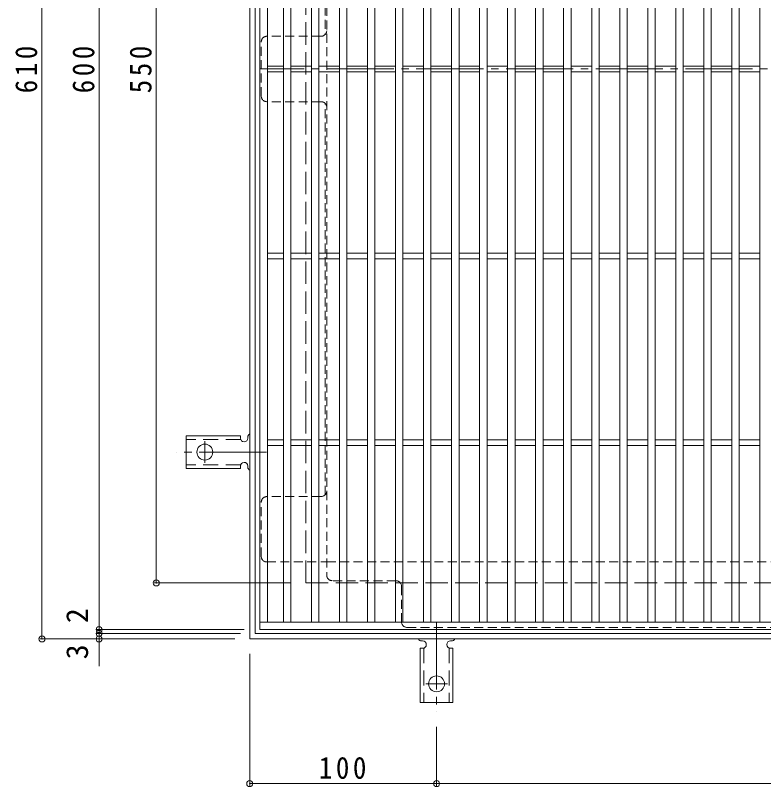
# Model space of a CAD drawing. Units: millimetres at full size, sheet at 1:4; some dimension numbers follow another scale. Extents: x -932 to 1022, y -779 to 757.
# Drawn here: x -927.7 to -527.3, y -59.4 to 353.3 of the extents above; entities that cross this region are included whole.
import ezdxf
from ezdxf.enums import TextEntityAlignment as Align

# ---------------------------------------------------------------- set-up
doc = ezdxf.new("R2010")
doc.units = ezdxf.units.MM
doc.header["$LTSCALE"] = 4
doc.header["$PDMODE"] = 32
doc.header["$PDSIZE"] = 3.2
for name, pattern in [('CHAIN2', [12, 9, -1, 1, -1]), ('DASHED1', [1.8, 1.2, -0.6]), ('DASHED2', [3, 2, -1]), ('DASHED3', [4, 3, -1])]:
    doc.linetypes.add(name, pattern=pattern)
for name, color, linetype, lineweight in [('A-1_躯体', 3, 'Continuous', 9), ('A-2_仕上', 3, 'Continuous', 9), ('A-4_その他', 7, 'Continuous', 9), ('A-7_ハッチ', 2, 'Continuous', 9), ('A-A_ﾊｯﾁ-ﾜｸ', 3, 'Continuous', 9)]:
    doc.layers.add(name, color=color, linetype=linetype, lineweight=lineweight)
doc.styles.add('ＭＳ ゴシック', font='')
doc.styles.get('ＭＳ ゴシック').set_extended_font_data('MS Gothic')

msp = doc.modelspace()

# ---------------------------------------------------------------- linework, layer by layer
at = {"layer": 'A-1_躯体', "color": 2}
for p, q in [((-802.292, 19.615), (-802.292, 629.615)), ((-799.292, 22.615), (-799.292, 626.615)), ((-195.292, 22.615), (-799.292, 22.615)), ((-192.292, 19.615), (-802.292, 19.615))]:
    msp.add_line(p, q, dxfattribs=at)
at = {"layer": 'A-1_躯体', "color": 2, "linetype": 'DASHED3'}
for q in [(-772.292, 599.615), (-222.292, 49.615)]:
    msp.add_line((-772.292, 49.615), q, dxfattribs=at)
at = {"layer": 'A-2_仕上'}
for p, q in [((-796.792, 24.615), (-796.792, 624.615)), ((-792.792, 28.615), (-792.792, 620.615)), ((-784.291, 28.615), (-784.291, 620.615)), ((-780.291, 28.615), (-780.291, 620.615)), ((-769.291, 28.615), (-769.291, 620.615)), ((-765.291, 620.615), (-765.291, 28.615)), ((-754.291, 620.615), (-754.291, 28.615)), ((-750.291, 620.615), (-750.291, 28.615)), ((-739.291, 620.615), (-739.291, 28.615)), ((-735.291, 620.615), (-735.291, 28.615)), ((-724.291, 620.615), (-724.291, 28.615)), ((-720.291, 620.615), (-720.291, 28.615)), ((-709.291, 28.615), (-709.291, 620.615)), ((-705.291, 28.615), (-705.291, 620.615)), ((-694.291, 28.615), (-694.291, 620.615)), ((-690.291, 28.615), (-690.291, 620.615)), ((-679.291, 28.615), (-679.291, 620.615)), ((-675.291, 28.615), (-675.291, 620.615)), ((-664.291, 28.615), (-664.291, 620.615)), ((-660.291, 28.615), (-660.291, 620.615)), ((-649.291, 28.615), (-649.291, 620.615)), ((-645.291, 28.615), (-645.291, 620.615)), ((-634.291, 28.615), (-634.291, 620.615)), ((-630.291, 28.615), (-630.291, 620.615)), ((-619.291, 28.615), (-619.291, 620.615)), ((-615.291, 28.615), (-615.291, 620.615)), ((-604.291, 28.615), (-604.291, 620.615)), ((-600.291, 28.615), (-600.291, 620.615)), ((-589.29, 28.615), (-589.29, 620.615)), ((-585.291, 28.615), (-585.291, 620.615)), ((-574.291, 28.615), (-574.291, 620.615)), ((-570.291, 28.615), (-570.291, 620.615)), ((-559.291, 28.615), (-559.291, 620.615)), ((-555.291, 28.615), (-555.291, 620.615)), ((-544.291, 28.615), (-544.291, 620.615)), ((-540.291, 28.615), (-540.291, 620.615)), ((-529.291, 28.615), (-529.291, 620.615)), ((-792.792, 326.115), (-784.291, 326.115)), ((-780.291, 326.115), (-769.291, 326.115)), ((-765.291, 326.115), (-754.291, 326.115)), ((-750.291, 326.115), (-739.291, 326.115)), ((-735.291, 326.115), (-724.291, 326.115)), ((-720.291, 326.115), (-709.291, 326.115)), ((-705.291, 326.115), (-694.291, 326.115)), ((-690.291, 326.115), (-679.291, 326.115)), ((-675.291, 326.115), (-664.291, 326.115)), ((-660.291, 326.115), (-649.291, 326.115)), ((-645.291, 326.115), (-634.291, 326.115)), ((-630.291, 326.115), (-619.291, 326.115)), ((-615.291, 326.115), (-604.291, 326.115)), ((-600.291, 326.115), (-589.29, 326.115)), ((-585.291, 326.115), (-574.291, 326.115)), ((-570.291, 326.115), (-559.291, 326.115)), ((-555.291, 326.115), (-544.291, 326.115)), ((-540.291, 326.115), (-529.291, 326.115)), ((-792.792, 323.115), (-784.291, 323.115)), ((-780.291, 323.115), (-769.291, 323.115)), ((-765.291, 323.115), (-754.291, 323.115)), ((-750.291, 323.115), (-739.291, 323.115)), ((-735.291, 323.115), (-724.291, 323.115)), ((-720.291, 323.115), (-709.291, 323.115)), ((-705.291, 323.115), (-694.291, 323.115)), ((-690.291, 323.115), (-679.291, 323.115)), ((-675.291, 323.115), (-664.291, 323.115)), ((-660.291, 323.115), (-649.291, 323.115)), ((-645.291, 323.115), (-634.291, 323.115)), ((-630.291, 323.115), (-619.291, 323.115)), ((-615.291, 323.115), (-604.291, 323.115)), ((-600.291, 323.115), (-589.29, 323.115)), ((-585.291, 323.115), (-574.291, 323.115)), ((-570.291, 323.115), (-559.291, 323.115)), ((-555.291, 323.115), (-544.291, 323.115)), ((-540.291, 323.115), (-529.291, 323.115)), ((-792.792, 226.115), (-784.291, 226.115)), ((-792.792, 223.115), (-784.291, 223.115)), ((-780.291, 226.115), (-769.291, 226.115)), ((-780.291, 223.115), (-769.291, 223.115)), ((-765.291, 226.115), (-754.291, 226.115)), ((-765.291, 223.115), (-754.291, 223.115)), ((-750.291, 226.115), (-739.291, 226.115)), ((-750.291, 223.115), (-739.291, 223.115)), ((-735.291, 226.115), (-724.291, 226.115)), ((-735.291, 223.115), (-724.291, 223.115)), ((-720.291, 226.115), (-709.291, 226.115)), ((-720.291, 223.115), (-709.291, 223.115)), ((-705.291, 226.115), (-694.291, 226.115)), ((-705.291, 223.115), (-694.291, 223.115)), ((-690.291, 226.115), (-679.291, 226.115)), ((-690.291, 223.115), (-679.291, 223.115)), ((-675.291, 226.115), (-664.291, 226.115)), ((-675.291, 223.115), (-664.291, 223.115)), ((-660.291, 226.115), (-649.291, 226.115)), ((-660.291, 223.115), (-649.291, 223.115)), ((-645.291, 226.115), (-634.291, 226.115)), ((-645.291, 223.115), (-634.291, 223.115)), ((-630.291, 226.115), (-619.291, 226.115)), ((-630.291, 223.115), (-619.291, 223.115)), ((-615.291, 226.115), (-604.291, 226.115)), ((-615.291, 223.115), (-604.291, 223.115)), ((-600.291, 226.115), (-589.29, 226.115)), ((-600.291, 223.115), (-589.29, 223.115)), ((-585.291, 226.115), (-574.291, 226.115)), ((-585.291, 223.115), (-574.291, 223.115)), ((-570.291, 226.115), (-559.291, 226.115)), ((-570.291, 223.115), (-559.291, 223.115)), ((-555.291, 226.115), (-544.291, 226.115)), ((-555.291, 223.115), (-544.291, 223.115)), ((-540.291, 226.115), (-529.291, 226.115)), ((-540.291, 223.115), (-529.291, 223.115)), ((-792.792, 126.115), (-784.291, 126.115)), ((-780.291, 126.115), (-769.291, 126.115)), ((-765.291, 126.115), (-754.291, 126.115)), ((-750.291, 126.115), (-739.291, 126.115)), ((-735.291, 126.115), (-724.291, 126.115)), ((-720.291, 126.115), (-709.291, 126.115)), ((-705.291, 126.115), (-694.291, 126.115)), ((-690.291, 126.115), (-679.291, 126.115)), ((-675.291, 126.115), (-664.291, 126.115)), ((-660.291, 126.115), (-649.291, 126.115)), ((-645.291, 126.115), (-634.291, 126.115)), ((-630.291, 126.115), (-619.291, 126.115)), ((-615.291, 126.115), (-604.291, 126.115)), ((-600.291, 126.115), (-589.29, 126.115)), ((-585.291, 126.115), (-574.291, 126.115)), ((-570.291, 126.115), (-559.291, 126.115)), ((-555.291, 126.115), (-544.291, 126.115)), ((-540.291, 126.115), (-529.291, 126.115)), ((-792.792, 123.115), (-784.291, 123.115)), ((-780.291, 123.115), (-769.291, 123.115)), ((-765.291, 123.115), (-754.291, 123.115)), ((-750.291, 123.115), (-739.291, 123.115)), ((-735.291, 123.115), (-724.291, 123.115)), ((-720.291, 123.115), (-709.291, 123.115)), ((-705.291, 123.115), (-694.291, 123.115)), ((-690.291, 123.115), (-679.291, 123.115)), ((-675.291, 123.115), (-664.291, 123.115)), ((-660.291, 123.115), (-649.291, 123.115)), ((-645.291, 123.115), (-634.291, 123.115)), ((-630.291, 123.115), (-619.291, 123.115)), ((-615.291, 123.115), (-604.291, 123.115)), ((-600.291, 123.115), (-589.29, 123.115)), ((-585.291, 123.115), (-574.291, 123.115)), ((-570.291, 123.115), (-559.291, 123.115)), ((-555.291, 123.115), (-544.291, 123.115)), ((-540.291, 123.115), (-529.291, 123.115)), ((-370.292, 28.615), (-796.792, 28.615))]:
    msp.add_line(p, q, dxfattribs=at)
msp.add_lwpolyline([(-796.792, 624.615), (-197.791, 624.615), (-197.791, 24.615), (-796.792, 24.615)], dxfattribs=at)
at = {"layer": 'A-4_その他'}
for p, q in [((-913.502, 629.615), (-913.502, 19.615)), ((-882.897, 24.615), (-882.897, 624.615)), ((-852.292, 49.615), (-852.292, 599.615)), ((-853.492, 49.615), (-780.292, 49.615)), ((-884.097, 24.615), (-805.292, 24.615)), ((-884.097, 22.615), (-807.292, 22.615)), ((-882.897, 22.615), (-882.897, 24.615)), ((-882.897, 5.1), (-882.897, 22.615)), ((-914.702, 19.615), (-810.292, 19.615)), ((-802.292, -58.962), (-802.292, 11.615)), ((-702.291, -58.962), (-702.291, -27.385)), ((-802.292, -57.762), (-702.291, -57.762)), ((-702.291, -57.762), (-292.292, -57.762))]:
    msp.add_line(p, q, dxfattribs=at)
for p in [(-852.292, 49.615), (-882.897, 24.615), (-913.502, 19.615), (-882.897, 22.615), (-882.897, 19.615), (-802.292, -57.762), (-702.291, -57.762)]:
    msp.add_point(p, dxfattribs=at)
at = {"layer": 'A-7_ハッチ', "linetype": 'DASHED1'}
for p, q in [((-761.092, 595.419), (-761.092, 53.812)), ((-761.892, 552.458), (-761.892, 343.076)), ((-796.095, 310.115), (-796.095, 339.116)), ((-764.092, 342.116), (-793.095, 342.116)), ((-764.092, 307.115), (-793.095, 307.115)), ((-761.892, 96.773), (-761.892, 306.154)), ((-764.092, 95.813), (-793.095, 95.813)), ((-796.095, 63.812), (-796.095, 92.813)), ((-793.095, 60.812), (-761.092, 60.812)), ((-761.092, 60.812), (-338.095, 60.812)), ((-724.091, 50.812), (-758.092, 50.812)), ((-721.091, 47.812), (-721.091, 28.812)), ((-718.091, 25.812), (-373.095, 25.812))]:
    msp.add_line(p, q, dxfattribs=at)
at = {"layer": 'A-7_ハッチ', "linetype": 'CHAIN2'}
msp.add_line((-197.135, 324.615), (-797.017, 324.615), dxfattribs=at)
at = {"layer": 'A-7_ハッチ', "linetype": 'DASHED1'}
for centre, start, end in [((-764.092, 345.116), 270, 0), ((-793.095, 339.116), 90, 180), ((-793.095, 310.115), 180, 270), ((-764.092, 304.115), 0, 90), ((-793.095, 92.813), 90, 180), ((-764.092, 98.813), 270, 0), ((-793.095, 63.812), 180, 270), ((-758.092, 53.812), 180, 270), ((-724.091, 47.812), 0, 90), ((-718.091, 28.812), 180, 270)]:
    msp.add_arc(centre, 3, start, end, dxfattribs=at)
at = {"layer": 'A-A_ﾊｯﾁ-ﾜｸ'}
for p, q in [((-807.292, 128.366), (-836.292, 128.366)), ((-836.292, 110.866), (-836.292, 128.366)), ((-807.292, 128.366), (-807.292, 127.116)), ((-803.292, 127.616), (-803.292, 127.116)), ((-807.292, 110.866), (-807.292, 112.116)), ((-803.292, 112.12), (-803.292, 111.607)), ((-807.292, 110.866), (-836.292, 110.866)), ((-709.787, 18.615), (-710.3, 18.615)), ((-694.291, 18.615), (-694.791, 18.615)), ((-711.041, 14.615), (-709.791, 14.615)), ((-711.041, 14.615), (-711.041, -14.385)), ((-693.541, 14.615), (-694.791, 14.615)), ((-693.541, 14.615), (-693.541, -14.385)), ((-711.041, -14.385), (-693.541, -14.385))]:
    msp.add_line(p, q, dxfattribs=at)
at = {"layer": 'A-A_ﾊｯﾁ-ﾜｸ', "linetype": 'DASHED2'}
for p, q in [((-807.146, 126.366), (-836.292, 126.366)), ((-807.146, 112.866), (-836.292, 112.866)), ((-709.041, 14.761), (-709.041, -14.385)), ((-695.541, 14.761), (-695.541, -14.385))]:
    msp.add_line(p, q, dxfattribs=at)
at = {"layer": 'A-A_ﾊｯﾁ-ﾜｸ', "color": 7, "linetype": 'CHAIN2'}
for p, q in [((-826.292, 125.392), (-826.292, 113.84)), ((-793.291, 119.616), (-841.292, 119.616)), ((-702.291, 28.616), (-702.291, -19.385)), ((-696.515, -4.385), (-708.067, -4.385))]:
    msp.add_line(p, q, dxfattribs=at)
at = {"layer": 'A-A_ﾊｯﾁ-ﾜｸ'}
for centre in [(-826.292, 119.616), (-702.291, -4.385)]:
    msp.add_circle(centre, 4.25, dxfattribs=at)
for centre, start, end in [((-801.292, 127.616), 119.99951, 179.72403), ((-805.292, 127.116), 180, 0), ((-805.292, 112.116), 0.13329, 180), ((-801.292, 111.616), 180.24162, 240.00072), ((-710.291, 20.615), 209.99928, 269.75838), ((-709.791, 16.615), 270, 89.86671), ((-694.791, 16.615), 90, 270), ((-694.291, 20.615), 270.27597, 330.00049)]:
    msp.add_arc(centre, 2, start, end, dxfattribs=at)

# ---------------------------------------------------------------- texts
at = {"layer": 'A-4_その他', "color": 2, "style": 'ＭＳ ゴシック'}
for s, p in [('2', (-885.297, 28.093)), ('3', (-885.297, 8.752))]:
    msp.add_text(s, height=11.73, rotation=90, dxfattribs=at).set_placement(p, align=Align.BOTTOM_LEFT)
at = {"layer": 'A-4_その他', "color": 2, "char_height": 11.73, "attachment_point": 7, "rotation": 90, "style": 'ＭＳ ゴシック'}
for s, insert in [('\\T1.27;\\W0.9;610', (-915.902, 311.615)), ('\\T1.27;\\W0.9;600', (-885.297, 311.615)), ('\\T1.27;\\W0.9;550', (-854.692, 311.615))]:
    msp.add_mtext(s, dxfattribs=dict(at, insert=insert))
at = {"layer": 'A-4_その他', "color": 2, "insert": (-765.291, -55.362), "char_height": 11.73, "attachment_point": 7, "style": 'ＭＳ ゴシック'}
msp.add_mtext('\\T1.27;\\W0.9;100', dxfattribs=at)

doc.saveas('drawing.dxf')
